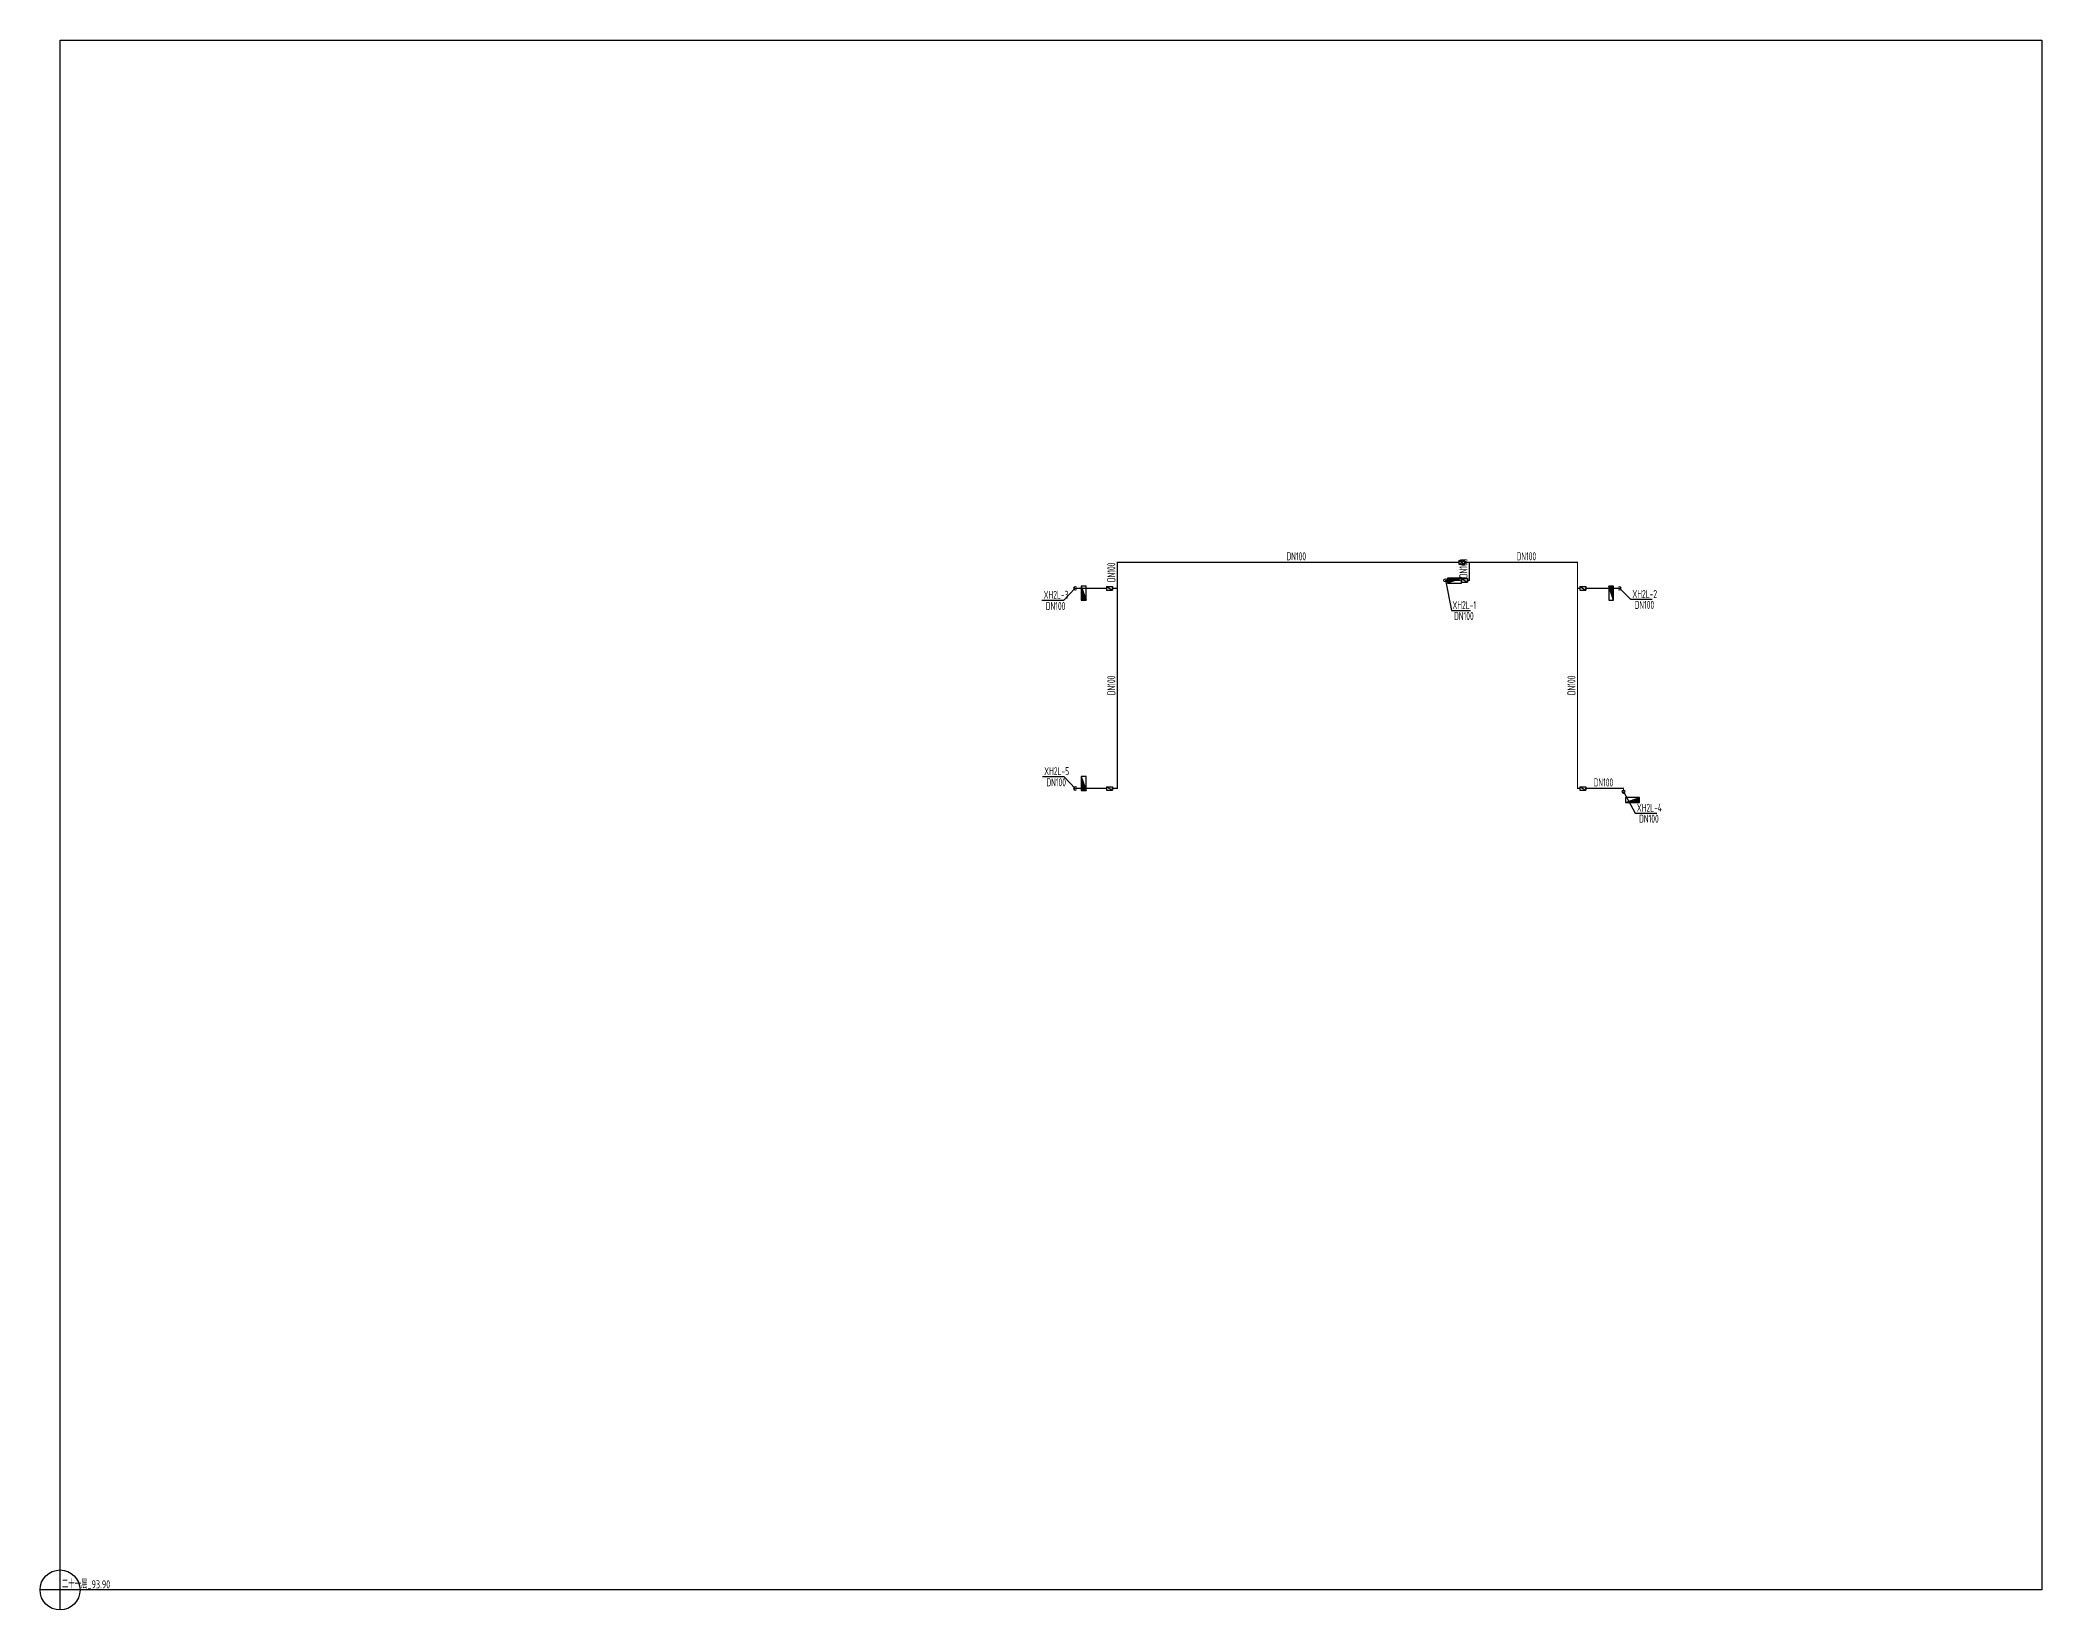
# Model space of a CAD drawing. Header units: millimetres. Extents: x 1069176 to 1169230, y -254879 to 655325.
# Drawn here: x 1069176 to 1169230, y 576871 to 655325 of the extents above; entities that cross this region are included whole.
import ezdxf

# ---------------------------------------------------------------- set-up
doc = ezdxf.new("R2010")
doc.units = ezdxf.units.MM
doc.header["$LTSCALE"] = 1000
doc.layers.get('0').update_dxf_attribs({"linetype": 'CONTINUOUS'})
for name, color, linetype in [('DIM_消防', 3, 'CONTINUOUS'), ('EQUIP_消火栓', 7, 'CONTINUOUS'), ('PIPE-消防', 1, 'CONTINUOUS'), ('S-J_配件', 31, 'CONTINUOUS'), ('TEXT_消防', 7, 'CONTINUOUS'), ('VALVE_消防', 7, 'CONTINUOUS'), ('VPIPE-消防', 1, 'CONTINUOUS')]:
    doc.layers.add(name, color=color, linetype=linetype)
doc.styles.add('_TWT_PIPEDN', font='GBENOR', dxfattribs={"width": 0.8, "height": 4, "bigfont": 'GBCBIG'})
doc.styles.add('_TWT_SERIAL', font='GBENOR', dxfattribs={"width": 0.8, "height": 4, "bigfont": 'GBCBIG'})
doc.styles.get("Standard").update_dxf_attribs({"font": 'GBENOR', "bigfont": 'GBCBIG'})

# ---------------------------------------------------------------- blocks, each defined once
blk = doc.blocks.new('$TwtSys$00000434')
for p, q in [((-0.5, 0.5), (-0.5, -0.5)), ((-0.5, -0.5), (0.5, 0.5)), ((0.5, 0.5), (-0.5, 0.5)), ((0.5, -0.5), (0.5, 0.5)), ((-0.5, -0.5), (0.5, -0.5))]:
    blk.add_line(p, q)
blk.add_solid([(0.5, -0.5), (0.5, 0.5), (-0.5, -0.5)])
blk = doc.blocks.new('$VALVE$00000316')
for p, q in [((-125, 72), (125, -72)), ((-125, 72), (-125, -72)), ((-125, 72), (125, 72)), ((125, 72), (125, -72)), ((-125, -72), (125, -72))]:
    blk.add_line(p, q)
at = {"const_width": 21.1}
blk.add_lwpolyline([(-11, 0, 1), (11, 0, 1)], format="xyb", close=True, dxfattribs=at)
for p in [(-125, 0), (125, 0)]:
    blk.add_point(p)
at = {"color": 7, "flags": 9}
for tag in ['XSIZE', 'YSIZE']:
    blk.add_attdef(tag, (0, 0), '', height=0.5, dxfattribs=at)
blk = doc.blocks.new('Floorbase')
for p, q in [((0, 0), (-1000, 0)), ((0, -1000), (0, 0))]:
    blk.add_line(p, q)
blk.add_circle((0, 0), 1000)
at = {"style": '_TWT_PIPEDN', "width": 0.8}
blk.add_attdef('Elevation', (92, 81), '', height=400, dxfattribs=at)

msp = doc.modelspace()

# ---------------------------------------------------------------- hatches: boundary and pattern name
at = {"layer": 'PIPE-消防'}
for points in [[(1123015, 629227), (1122985, 629227), (1122985, 629257)], [(1123015, 629227), (1123015, 629257), (1122985, 629257)], [(1146015, 629227), (1146015, 629257), (1146045, 629257)], [(1146015, 629227), (1146045, 629227), (1146045, 629257)], [(1140615, 628327), (1140615, 628297), (1140645, 628297)], [(1140615, 628327), (1140645, 628327), (1140645, 628297)], [(1123015, 617927), (1123045, 617927), (1123045, 617897)], [(1123015, 617927), (1123015, 617897), (1123045, 617897)], [(1146015, 617927), (1145985, 617927), (1145985, 617897)], [(1146015, 617927), (1146015, 617897), (1145985, 617897)], [(1148315, 617927), (1148315, 617957), (1148340, 617957)], [(1148315, 617927), (1148340, 617927), (1148340, 617957)]]:
    msp.add_hatch(color=256, dxfattribs=at).paths.add_polyline_path(points)

# ---------------------------------------------------------------- linework, layer by layer
at = {"layer": 'DIM_消防'}
for p, q in [((1120915, 627927), (1120324, 627324)), ((1139415, 628327), (1139717, 626824)), ((1148115, 627927, -3000), (1148672, 627378, -3000)), ((1148672, 627378, -3000), (1149752, 627378, -3000)), ((1120324, 627324), (1119244, 627324)), ((1139717, 626824), (1140666, 626824)), ((1120355, 618512), (1119275, 618512)), ((1120915, 617927), (1120355, 618512)), ((1148315, 617777), (1148901, 616694)), ((1148901, 616694), (1149980, 616694))]:
    msp.add_line(p, q, dxfattribs=at)
at = {"layer": 'PIPE-消防'}
for points, const_width in [([(1123015, 627927), (1123015, 629227)], 60), ([(1140093, 629227), (1123015, 629227)], 60), ([(1139495, 628327), (1140218, 628327)], 60), ([(1140615, 629227), (1140392, 629227)], 60), ([(1140517, 628327), (1140615, 628327)], 60), ([(1146015, 629227), (1140615, 629227)], 60), ([(1140615, 628327), (1140615, 629227)], 60), ([(1146015, 627927), (1146015, 629227)], 60), ([(1120915, 627927), (1122480, 627927)], 60), ([(1122779, 627927), (1123015, 627927)], 60), ([(1123015, 617927), (1123015, 627927)], 60), ([(1146130, 627927), (1146015, 627927)], 60), ([(1146015, 617927), (1146015, 627927)], 60), ([(1148115, 627927), (1146429, 627927)], 60), ([(1120915, 617927), (1122480, 617927)], 60), ([(1122779, 617927), (1123015, 617927)], 60), ([(1146130, 617927), (1146015, 617927)], 60), ([(1148315, 617927), (1146429, 617927)], 60), ([(1148315, 617927), (1148315, 617777)], 50)]:
    msp.add_lwpolyline(points, dxfattribs=dict(at, const_width=const_width))
at = {"layer": 'S-J_配件'}
msp.add_lwpolyline([(1070176, 655325), (1169230, 655325), (1169230, 577871), (1070176, 577871)], close=True, dxfattribs=at)
at = {"layer": 'VPIPE-消防'}
msp.add_circle((1139415, 628327), 80, dxfattribs=at)
msp.add_circle((1139415, 628327), 80, dxfattribs=at)
for centre, start, end in [((1120915, 627927), 45, 315), ((1148115, 627927), 225, 135), ((1120915, 617927), 45, 315), ((1148315, 617777), 135, 45)]:
    msp.add_arc(centre, 80, start, end, dxfattribs=at)

# ---------------------------------------------------------------- block references
at = {"layer": 'EQUIP_消火栓', "xscale": 700, "yscale": 240, "zscale": 700}
for p, rotation in [((1139865, 628307), 180), ((1121335, 627677), 270), ((1147695, 627677), 89.99999999999997), ((1121335, 618177), 270)]:
    msp.add_blockref('$TwtSys$00000434', p, dxfattribs=dict(at, rotation=rotation))
msp.add_blockref('$TwtSys$00000434', (1148765, 617347), dxfattribs=at)
at = {"layer": 'S-J_配件'}
msp.add_blockref('Floorbase', (1070176, 577871), dxfattribs=at).add_auto_attribs({'Elevation': '二十一层_93.90'})
at = {"layer": 'VALVE_消防', "xscale": -1.2, "yscale": -1.2, "zscale": 1.2, "rotation": 180}
for p in [(1140243, 629227), (1146279, 627927), (1146279, 617927)]:
    msp.add_blockref('$VALVE$00000316', p, dxfattribs=at)
at = {"layer": 'VALVE_消防', "xscale": 1.2, "yscale": 1.2, "zscale": 1.2}
for p in [(1140367, 628327), (1122630, 627927), (1122630, 617927)]:
    msp.add_blockref('$VALVE$00000316', p, dxfattribs=at)

# ---------------------------------------------------------------- texts
at = {"layer": 'DIM_消防', "color": 7, "style": '_TWT_SERIAL', "width": 0.64}
for s, p in [('XH2L-3', (1119332, 627401)), ('XH2L-2', (1148758, 627441, -3000)), ('DN100', (1119443, 626844)), ('XH2L-1', (1139765, 626887)), ('DN100', (1139850, 626344)), ('DN100', (1148871, 626898, -3000)), ('XH2L-5', (1119362, 618589)), ('DN100', (1119473, 618032)), ('XH2L-4', (1148982, 616758)), ('DN100', (1149099, 616214))]:
    msp.add_text(s, height=400, dxfattribs=at).set_placement(p)
at = {"layer": 'TEXT_消防', "style": '_TWT_PIPEDN', "width": 0.64}
for p in [(1131473, 629327), (1142973, 629327), (1146823, 618027)]:
    msp.add_text('DN100', height=400, dxfattribs=at).set_placement(p)
for p in [(1122915, 628235), (1140515, 628435), (1122915, 622585), (1145915, 622585)]:
    msp.add_text('DN100', height=400, rotation=90, dxfattribs=at).set_placement(p)

doc.saveas('drawing.dxf')
